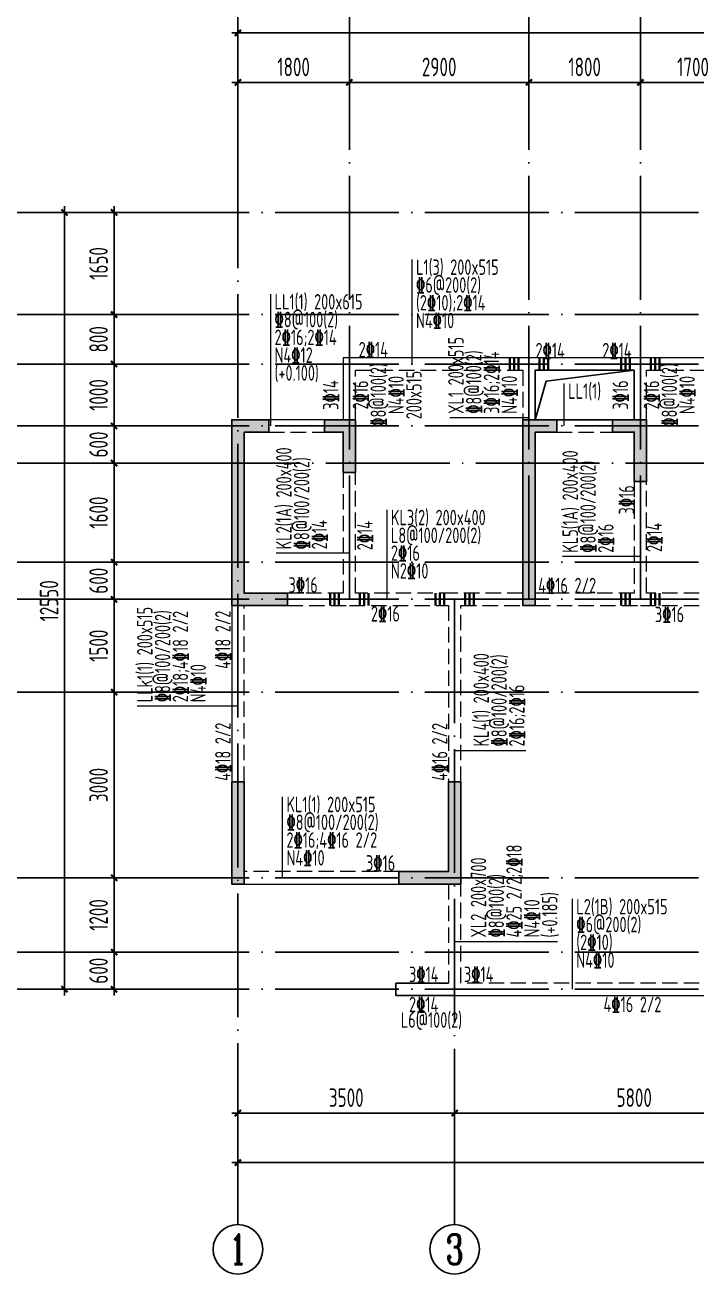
# Model space of a CAD drawing. Extents: x -1712635 to -854203, y -534641 to -21985.
# Drawn here: x -1135322 to -1124486, y -301105 to -280927 of the extents above; entities that cross this region are included whole.
import ezdxf
from ezdxf.enums import TextEntityAlignment as Align

# ---------------------------------------------------------------- set-up
doc = ezdxf.new("R2010")
doc.units = 0
doc.header["$LTSCALE"] = 1000
doc.linetypes.add('DASH', pattern=[0.35, 0.25, -0.1])
doc.linetypes.add('DOTE', pattern=[2.42, 2, -0.2, 0.02, -0.2])
doc.layers.get('0').update_dxf_attribs({"linetype": 'CONTINUOUS'})
doc.layers.get('Defpoints').update_dxf_attribs({"linetype": 'CONTINUOUS'})
for name, color, linetype in [('A-AXIS', 1, 'CONTINUOUS'), ('A-DOTE', 10, 'DOTE'), ('AXIS_NUM', 7, 'CONTINUOUS'), ('BEAM_CON', 4, 'CONTINUOUS'), ('S-D洞口', 4, 'CONTINUOUS'), ('S-L主梁线', 4, 'DASH'), ('S-L梁编号', 6, 'CONTINUOUS'), ('S-L梁配筋', 7, 'CONTINUOUS'), ('S-Q墙填充', 252, 'CONTINUOUS'), ('S-Q墙实线', 6, 'CONTINUOUS'), ('S-Y一般标注', 3, 'CONTINUOUS')]:
    doc.layers.add(name, color=color, linetype=linetype)
doc.layers.add('梁附加箍筋', color=1, linetype='CONTINUOUS', lineweight=35)
doc.styles.add('TSSD_Axis', font='complex.shx', dxfattribs={"width": 0.7, "bigfont": 'hztxt.shx'})
doc.styles.add('TSSD_DIMENSION', font='Tssdeng.shx', dxfattribs={"width": 0.7, "bigfont": 'tssdchn.shx'})
doc.styles.add('TSSD_REIN', font='tssdeng.shx', dxfattribs={"width": 0.7, "height": 300, "bigfont": 'tssdchn.shx'})
doc.dimstyles.new('TSSD_100_100', dxfattribs={"dimtxt": 300, "dimasz": 100, "dimexe": 100, "dimexo": 250, "dimgap": 100, "dimtad": 1, "dimdec": 0, "dimzin": 0, "dimdsep": 46, "dimtxsty": 'TSSD_DIMENSION', "dimblk": 'ARCHTICK', "dimcen": 0, "dimdle": 100, "dimclrt": 7, "dimadec": 0, "dimazin": 0, "dimtfac": 1, "dimtdec": 0, "dimtix": 1, "dimtmove": 2, "dimatfit": 3, "dimldrblk": 'ARCHTICK', "dimfxl": 0, "dimtolj": 1, "dimtzin": 0, "dimarcsym": 0})

# ---------------------------------------------------------------- blocks, each defined once
blk = doc.blocks.new('_ArchTick')
at = {"color": 0, "const_width": 0.35}
blk.add_lwpolyline([(-0.5, -0.5), (0.5, 0.5)], dxfattribs=at)
blk = doc.blocks.new('*D117')
at = {"layer": 'Defpoints', "color": 0}
for p in [(6400, 19250), (4600, 18250), (6400, 18250)]:
    blk.add_point(p, dxfattribs=at)
at = {"layer": 'S-Y一般标注', "color": 0, "lineweight": -2}
for p, q in [((4500, 19250), (6500, 19250)), ((4600, 18500), (4600, 19350)), ((6400, 18500), (6400, 19350))]:
    blk.add_line(p, q, dxfattribs=at)
at = {"layer": 'S-Y一般标注', "color": 0, "lineweight": -2, "xscale": 100, "yscale": 100, "zscale": 100, "rotation": 180}
blk.add_blockref('_ArchTick', (4600, 19250), dxfattribs=at)
at = {"layer": 'S-Y一般标注', "color": 0, "lineweight": -2, "xscale": 100, "yscale": 100, "zscale": 100}
blk.add_blockref('_ArchTick', (6400, 19250), dxfattribs=at)
at = {"layer": 'S-Y一般标注', "color": 7, "insert": (5500, 19500), "char_height": 300, "attachment_point": 5, "style": 'TSSD_DIMENSION'}
blk.add_mtext('\\A1;1800', dxfattribs=at)
blk = doc.blocks.new('*D118')
at = {"layer": 'Defpoints', "color": 0}
for p in [(9300, 19250), (6400, 18250), (9300, 18250)]:
    blk.add_point(p, dxfattribs=at)
at = {"layer": 'S-Y一般标注', "color": 0, "lineweight": -2}
for p, q in [((6300, 19250), (9400, 19250)), ((6400, 18500), (6400, 19350)), ((9300, 18500), (9300, 19350))]:
    blk.add_line(p, q, dxfattribs=at)
at = {"layer": 'S-Y一般标注', "color": 0, "lineweight": -2, "xscale": 100, "yscale": 100, "zscale": 100, "rotation": 180}
blk.add_blockref('_ArchTick', (6400, 19250), dxfattribs=at)
at = {"layer": 'S-Y一般标注', "color": 0, "lineweight": -2, "xscale": 100, "yscale": 100, "zscale": 100}
blk.add_blockref('_ArchTick', (9300, 19250), dxfattribs=at)
at = {"layer": 'S-Y一般标注', "color": 7, "insert": (7850, 19500), "char_height": 300, "attachment_point": 5, "style": 'TSSD_DIMENSION'}
blk.add_mtext('\\A1;2900', dxfattribs=at)
blk = doc.blocks.new('*D119')
at = {"layer": 'Defpoints', "color": 0}
for p in [(11100, 19250), (9300, 18250), (11100, 18250)]:
    blk.add_point(p, dxfattribs=at)
at = {"layer": 'S-Y一般标注', "color": 0, "lineweight": -2}
for p, q in [((9200, 19250), (11200, 19250)), ((9300, 18500), (9300, 19350)), ((11100, 18500), (11100, 19350))]:
    blk.add_line(p, q, dxfattribs=at)
at = {"layer": 'S-Y一般标注', "color": 0, "lineweight": -2, "xscale": 100, "yscale": 100, "zscale": 100, "rotation": 180}
blk.add_blockref('_ArchTick', (9300, 19250), dxfattribs=at)
at = {"layer": 'S-Y一般标注', "color": 0, "lineweight": -2, "xscale": 100, "yscale": 100, "zscale": 100}
blk.add_blockref('_ArchTick', (11100, 19250), dxfattribs=at)
at = {"layer": 'S-Y一般标注', "color": 7, "insert": (10200, 19500), "char_height": 300, "attachment_point": 5, "style": 'TSSD_DIMENSION'}
blk.add_mtext('\\A1;1800', dxfattribs=at)
blk = doc.blocks.new('*D120')
at = {"layer": 'Defpoints', "color": 0}
for p in [(12800, 19250), (11100, 18250), (12800, 18250)]:
    blk.add_point(p, dxfattribs=at)
at = {"layer": 'S-Y一般标注', "color": 0, "lineweight": -2}
for p, q in [((11000, 19250), (12900, 19250)), ((11100, 18500), (11100, 19350)), ((12800, 18500), (12800, 19350))]:
    blk.add_line(p, q, dxfattribs=at)
at = {"layer": 'S-Y一般标注', "color": 0, "lineweight": -2, "xscale": 100, "yscale": 100, "zscale": 100, "rotation": 180}
blk.add_blockref('_ArchTick', (11100, 19250), dxfattribs=at)
at = {"layer": 'S-Y一般标注', "color": 0, "lineweight": -2, "xscale": 100, "yscale": 100, "zscale": 100}
blk.add_blockref('_ArchTick', (12800, 19250), dxfattribs=at)
at = {"layer": 'S-Y一般标注', "color": 7, "insert": (11950, 19500), "char_height": 300, "attachment_point": 5, "style": 'TSSD_DIMENSION'}
blk.add_mtext('\\A1;1700', dxfattribs=at)
blk = doc.blocks.new('*D139')
at = {"layer": 'Defpoints', "color": 0}
for p in [(54600, 20050), (4600, 18250), (54600, 18250)]:
    blk.add_point(p, dxfattribs=at)
at = {"layer": 'S-Y一般标注', "color": 0, "lineweight": -2}
for p, q in [((4500, 20050), (54700, 20050)), ((4600, 18500), (4600, 20150)), ((54600, 18500), (54600, 20150))]:
    blk.add_line(p, q, dxfattribs=at)
at = {"layer": 'S-Y一般标注', "color": 0, "lineweight": -2, "xscale": 100, "yscale": 100, "zscale": 100, "rotation": 180}
blk.add_blockref('_ArchTick', (4600, 20050), dxfattribs=at)
at = {"layer": 'S-Y一般标注', "color": 0, "lineweight": -2, "xscale": 100, "yscale": 100, "zscale": 100}
blk.add_blockref('_ArchTick', (54600, 20050), dxfattribs=at)
at = {"layer": 'S-Y一般标注', "color": 7, "insert": (29600, 20300), "char_height": 300, "attachment_point": 5, "style": 'TSSD_DIMENSION'}
blk.add_mtext('\\A1;50000', dxfattribs=at)
blk = doc.blocks.new('*D140')
at = {"layer": 'Defpoints', "color": 0}
for p in [(2600, 5200), (3600, 5200), (3600, 4600)]:
    blk.add_point(p, dxfattribs=at)
at = {"layer": 'S-Y一般标注', "color": 0, "lineweight": -2}
for p, q in [((2600, 5200), (2600, 5300)), ((3350, 5200), (2500, 5200)), ((2600, 4600), (2600, 5200)), ((3350, 4600), (2500, 4600)), ((2600, 4600), (2600, 4500))]:
    blk.add_line(p, q, dxfattribs=at)
at = {"layer": 'S-Y一般标注', "color": 0, "lineweight": -2, "xscale": 100, "yscale": 100, "zscale": 100}
for p, rotation in [((2600, 5200), 270), ((2600, 4600), 90)]:
    blk.add_blockref('_ArchTick', p, dxfattribs=dict(at, rotation=rotation))
at = {"layer": 'S-Y一般标注', "color": 7, "insert": (2350, 4900), "char_height": 300, "attachment_point": 5, "rotation": 90, "style": 'TSSD_DIMENSION'}
blk.add_mtext('\\A1;600', dxfattribs=at)
blk = doc.blocks.new('*D141')
at = {"layer": 'Defpoints', "color": 0}
for p in [(2600, 10900), (3600, 10900), (3600, 9400)]:
    blk.add_point(p, dxfattribs=at)
at = {"layer": 'S-Y一般标注', "color": 0, "lineweight": -2}
for p, q in [((3350, 10900), (2500, 10900)), ((2600, 9300), (2600, 11000)), ((3350, 9400), (2500, 9400))]:
    blk.add_line(p, q, dxfattribs=at)
at = {"layer": 'S-Y一般标注', "color": 0, "lineweight": -2, "xscale": 100, "yscale": 100, "zscale": 100}
for p, rotation in [((2600, 10900), 90), ((2600, 9400), 270)]:
    blk.add_blockref('_ArchTick', p, dxfattribs=dict(at, rotation=rotation))
at = {"layer": 'S-Y一般标注', "color": 7, "insert": (2350, 10150), "char_height": 300, "attachment_point": 5, "rotation": 90, "style": 'TSSD_DIMENSION'}
blk.add_mtext('\\A1;1500', dxfattribs=at)
blk = doc.blocks.new('*D142')
at = {"layer": 'Defpoints', "color": 0}
for p in [(2600, 11500), (3600, 11500), (3600, 10900)]:
    blk.add_point(p, dxfattribs=at)
at = {"layer": 'S-Y一般标注', "color": 0, "lineweight": -2}
for p, q in [((2600, 11500), (2600, 11600)), ((3350, 11500), (2500, 11500)), ((2600, 10900), (2600, 11500)), ((3350, 10900), (2500, 10900)), ((2600, 10900), (2600, 10800))]:
    blk.add_line(p, q, dxfattribs=at)
at = {"layer": 'S-Y一般标注', "color": 0, "lineweight": -2, "xscale": 100, "yscale": 100, "zscale": 100}
for p, rotation in [((2600, 11500), 270), ((2600, 10900), 90)]:
    blk.add_blockref('_ArchTick', p, dxfattribs=dict(at, rotation=rotation))
at = {"layer": 'S-Y一般标注', "color": 7, "insert": (2350, 11200), "char_height": 300, "attachment_point": 5, "rotation": 90, "style": 'TSSD_DIMENSION'}
blk.add_mtext('\\A1;600', dxfattribs=at)
blk = doc.blocks.new('*D143')
at = {"layer": 'Defpoints', "color": 0}
for p in [(2600, 13100), (3600, 13100), (3600, 11500)]:
    blk.add_point(p, dxfattribs=at)
at = {"layer": 'S-Y一般标注', "color": 0, "lineweight": -2}
for p, q in [((2600, 11400), (2600, 13200)), ((3350, 13100), (2500, 13100)), ((3350, 11500), (2500, 11500))]:
    blk.add_line(p, q, dxfattribs=at)
at = {"layer": 'S-Y一般标注', "color": 0, "lineweight": -2, "xscale": 100, "yscale": 100, "zscale": 100}
for p, rotation in [((2600, 13100), 90), ((2600, 11500), 270)]:
    blk.add_blockref('_ArchTick', p, dxfattribs=dict(at, rotation=rotation))
at = {"layer": 'S-Y一般标注', "color": 7, "insert": (2350, 12300), "char_height": 300, "attachment_point": 5, "rotation": 90, "style": 'TSSD_DIMENSION'}
blk.add_mtext('\\A1;1600', dxfattribs=at)
blk = doc.blocks.new('*D144')
at = {"layer": 'Defpoints', "color": 0}
for p in [(2600, 13700), (3600, 13700), (3600, 13100)]:
    blk.add_point(p, dxfattribs=at)
at = {"layer": 'S-Y一般标注', "color": 0, "lineweight": -2}
for p, q in [((2600, 13700), (2600, 13800)), ((3350, 13700), (2500, 13700)), ((2600, 13100), (2600, 13700)), ((3350, 13100), (2500, 13100)), ((2600, 13100), (2600, 13000))]:
    blk.add_line(p, q, dxfattribs=at)
at = {"layer": 'S-Y一般标注', "color": 0, "lineweight": -2, "xscale": 100, "yscale": 100, "zscale": 100}
for p, rotation in [((2600, 13700), 270), ((2600, 13100), 90)]:
    blk.add_blockref('_ArchTick', p, dxfattribs=dict(at, rotation=rotation))
at = {"layer": 'S-Y一般标注', "color": 7, "insert": (2350, 13400), "char_height": 300, "attachment_point": 5, "rotation": 90, "style": 'TSSD_DIMENSION'}
blk.add_mtext('\\A1;600', dxfattribs=at)
blk = doc.blocks.new('*D145')
at = {"layer": 'Defpoints', "color": 0}
for p in [(2600, 14700), (3600, 14700), (3600, 13700)]:
    blk.add_point(p, dxfattribs=at)
at = {"layer": 'S-Y一般标注', "color": 0, "lineweight": -2}
for p, q in [((2600, 13600), (2600, 14800)), ((3350, 14700), (2500, 14700)), ((3350, 13700), (2500, 13700))]:
    blk.add_line(p, q, dxfattribs=at)
at = {"layer": 'S-Y一般标注', "color": 0, "lineweight": -2, "xscale": 100, "yscale": 100, "zscale": 100}
for p, rotation in [((2600, 14700), 90), ((2600, 13700), 270)]:
    blk.add_blockref('_ArchTick', p, dxfattribs=dict(at, rotation=rotation))
at = {"layer": 'S-Y一般标注', "color": 7, "insert": (2350, 14200), "char_height": 300, "attachment_point": 5, "rotation": 90, "style": 'TSSD_DIMENSION'}
blk.add_mtext('\\A1;1000', dxfattribs=at)
blk = doc.blocks.new('*D146')
at = {"layer": 'Defpoints', "color": 0}
for p in [(1800, 17150), (3600, 17150), (3600, 4600)]:
    blk.add_point(p, dxfattribs=at)
at = {"layer": 'S-Y一般标注', "color": 0, "lineweight": -2}
for p, q in [((1800, 4500), (1800, 17250)), ((3350, 17150), (1700, 17150)), ((3350, 4600), (1700, 4600))]:
    blk.add_line(p, q, dxfattribs=at)
at = {"layer": 'S-Y一般标注', "color": 0, "lineweight": -2, "xscale": 100, "yscale": 100, "zscale": 100}
for p, rotation in [((1800, 17150), 90), ((1800, 4600), 270)]:
    blk.add_blockref('_ArchTick', p, dxfattribs=dict(at, rotation=rotation))
at = {"layer": 'S-Y一般标注', "color": 7, "insert": (1550, 10875), "char_height": 300, "attachment_point": 5, "rotation": 90, "style": 'TSSD_DIMENSION'}
blk.add_mtext('\\A1;12550', dxfattribs=at)
blk = doc.blocks.new('*D147')
at = {"layer": 'Defpoints', "color": 0}
for p in [(2600, 15500), (3600, 15500), (3600, 14700)]:
    blk.add_point(p, dxfattribs=at)
at = {"layer": 'S-Y一般标注', "color": 0, "lineweight": -2}
for p, q in [((2600, 14600), (2600, 15600)), ((3350, 15500), (2500, 15500)), ((3350, 14700), (2500, 14700))]:
    blk.add_line(p, q, dxfattribs=at)
at = {"layer": 'S-Y一般标注', "color": 0, "lineweight": -2, "xscale": 100, "yscale": 100, "zscale": 100}
for p, rotation in [((2600, 15500), 90), ((2600, 14700), 270)]:
    blk.add_blockref('_ArchTick', p, dxfattribs=dict(at, rotation=rotation))
at = {"layer": 'S-Y一般标注', "color": 7, "insert": (2350, 15100), "char_height": 300, "attachment_point": 5, "rotation": 90, "style": 'TSSD_DIMENSION'}
blk.add_mtext('\\A1;800', dxfattribs=at)
blk = doc.blocks.new('*D148')
at = {"layer": 'Defpoints', "color": 0}
for p in [(2600, 6400), (3600, 6400), (3600, 5200)]:
    blk.add_point(p, dxfattribs=at)
at = {"layer": 'S-Y一般标注', "color": 0, "lineweight": -2}
for p, q in [((2600, 5100), (2600, 6500)), ((3350, 6400), (2500, 6400)), ((3350, 5200), (2500, 5200))]:
    blk.add_line(p, q, dxfattribs=at)
at = {"layer": 'S-Y一般标注', "color": 0, "lineweight": -2, "xscale": 100, "yscale": 100, "zscale": 100}
for p, rotation in [((2600, 6400), 90), ((2600, 5200), 270)]:
    blk.add_blockref('_ArchTick', p, dxfattribs=dict(at, rotation=rotation))
at = {"layer": 'S-Y一般标注', "color": 7, "insert": (2350, 5800), "char_height": 300, "attachment_point": 5, "rotation": 90, "style": 'TSSD_DIMENSION'}
blk.add_mtext('\\A1;1200', dxfattribs=at)
blk = doc.blocks.new('*D149')
at = {"layer": 'Defpoints', "color": 0}
for p in [(2600, 9400), (3600, 9400), (3600, 6400)]:
    blk.add_point(p, dxfattribs=at)
at = {"layer": 'S-Y一般标注', "color": 0, "lineweight": -2}
for p, q in [((2600, 6300), (2600, 9500)), ((3350, 9400), (2500, 9400)), ((3350, 6400), (2500, 6400))]:
    blk.add_line(p, q, dxfattribs=at)
at = {"layer": 'S-Y一般标注', "color": 0, "lineweight": -2, "xscale": 100, "yscale": 100, "zscale": 100}
for p, rotation in [((2600, 9400), 90), ((2600, 6400), 270)]:
    blk.add_blockref('_ArchTick', p, dxfattribs=dict(at, rotation=rotation))
at = {"layer": 'S-Y一般标注', "color": 7, "insert": (2350, 7900), "char_height": 300, "attachment_point": 5, "rotation": 90, "style": 'TSSD_DIMENSION'}
blk.add_mtext('\\A1;3000', dxfattribs=at)
blk = doc.blocks.new('ts_axno')
at = {"color": 0, "linetype": 'ByBlock', "lineweight": -2}
blk.add_circle((0, 0), 0.5, dxfattribs=at)
at = {"color": 0, "linetype": 'ByBlock', "lineweight": -2, "style": 'TSSD_Axis', "width": 0.7}
blk.add_attdef('A', text='', height=0.6, dxfattribs=at).set_placement((0, 0), align=Align.MIDDLE_CENTER)
blk = doc.blocks.new('*D154')
at = {"layer": 'Defpoints', "color": 0}
for p in [(8100, 3600), (13900, 3600), (13900, 2600)]:
    blk.add_point(p, dxfattribs=at)
at = {"layer": 'S-Y一般标注', "color": 0, "lineweight": -2}
for p, q in [((8100, 3350), (8100, 2500)), ((13900, 3350), (13900, 2500)), ((8000, 2600), (14000, 2600))]:
    blk.add_line(p, q, dxfattribs=at)
at = {"layer": 'S-Y一般标注', "color": 0, "lineweight": -2, "xscale": 100, "yscale": 100, "zscale": 100, "rotation": 180}
blk.add_blockref('_ArchTick', (8100, 2600), dxfattribs=at)
at = {"layer": 'S-Y一般标注', "color": 0, "lineweight": -2, "xscale": 100, "yscale": 100, "zscale": 100}
blk.add_blockref('_ArchTick', (13900, 2600), dxfattribs=at)
at = {"layer": 'S-Y一般标注', "color": 7, "insert": (11000, 2850), "char_height": 300, "attachment_point": 5, "style": 'TSSD_DIMENSION'}
blk.add_mtext('\\A1;5800', dxfattribs=at)
blk = doc.blocks.new('*D162')
at = {"layer": 'Defpoints', "color": 0}
for p in [(4600, 3600), (54600, 3600), (54600, 1800)]:
    blk.add_point(p, dxfattribs=at)
at = {"layer": 'S-Y一般标注', "color": 0, "lineweight": -2}
for p, q in [((4600, 3350), (4600, 1700)), ((54600, 3350), (54600, 1700)), ((4500, 1800), (54700, 1800))]:
    blk.add_line(p, q, dxfattribs=at)
at = {"layer": 'S-Y一般标注', "color": 0, "lineweight": -2, "xscale": 100, "yscale": 100, "zscale": 100, "rotation": 180}
blk.add_blockref('_ArchTick', (4600, 1800), dxfattribs=at)
at = {"layer": 'S-Y一般标注', "color": 0, "lineweight": -2, "xscale": 100, "yscale": 100, "zscale": 100}
blk.add_blockref('_ArchTick', (54600, 1800), dxfattribs=at)
at = {"layer": 'S-Y一般标注', "color": 7, "insert": (29600, 2050), "char_height": 300, "attachment_point": 5, "style": 'TSSD_DIMENSION'}
blk.add_mtext('\\A1;50000', dxfattribs=at)
blk = doc.blocks.new('*D164')
at = {"layer": 'Defpoints', "color": 0}
for p in [(4600, 3600), (8100, 3600), (8100, 2600)]:
    blk.add_point(p, dxfattribs=at)
at = {"layer": 'S-Y一般标注', "color": 0, "lineweight": -2}
for p, q in [((4600, 3350), (4600, 2500)), ((8100, 3350), (8100, 2500)), ((4500, 2600), (8200, 2600))]:
    blk.add_line(p, q, dxfattribs=at)
at = {"layer": 'S-Y一般标注', "color": 0, "lineweight": -2, "xscale": 100, "yscale": 100, "zscale": 100, "rotation": 180}
blk.add_blockref('_ArchTick', (4600, 2600), dxfattribs=at)
at = {"layer": 'S-Y一般标注', "color": 0, "lineweight": -2, "xscale": 100, "yscale": 100, "zscale": 100}
blk.add_blockref('_ArchTick', (8100, 2600), dxfattribs=at)
at = {"layer": 'S-Y一般标注', "color": 7, "insert": (6350, 2850), "char_height": 300, "attachment_point": 5, "style": 'TSSD_DIMENSION'}
blk.add_mtext('\\A1;3500', dxfattribs=at)
blk = doc.blocks.new('*D178')
at = {"layer": 'Defpoints', "color": 0}
for p in [(2600, 17150), (3600, 17150), (3600, 15500)]:
    blk.add_point(p, dxfattribs=at)
at = {"layer": 'S-Y一般标注', "color": 0, "lineweight": -2}
for p, q in [((2600, 15400), (2600, 17250)), ((3350, 17150), (2500, 17150)), ((3350, 15500), (2500, 15500))]:
    blk.add_line(p, q, dxfattribs=at)
at = {"layer": 'S-Y一般标注', "color": 0, "lineweight": -2, "xscale": 100, "yscale": 100, "zscale": 100}
for p, rotation in [((2600, 17150), 90), ((2600, 15500), 270)]:
    blk.add_blockref('_ArchTick', p, dxfattribs=dict(at, rotation=rotation))
at = {"layer": 'S-Y一般标注', "color": 7, "insert": (2350, 16325), "char_height": 300, "attachment_point": 5, "rotation": 90, "style": 'TSSD_DIMENSION'}
blk.add_mtext('\\A1;1650', dxfattribs=at)
blk = doc.blocks.new('20210807.15312446')
at = {"layer": 'S-Q墙填充'}
h = blk.add_hatch(color=252, dxfattribs=at)
h.dxf.hatch_style = 1
h.paths.add_polyline_path([(61116, 65940), (61516, 65940), (61516, 66140), (60916, 66140), (60916, 63140), (61816, 63140), (61816, 63340), (61116, 63340)])
h = blk.add_hatch(color=252, dxfattribs=at)
h.dxf.hatch_style = 1
h.paths.add_polyline_path([(62916, 66140), (62416, 66140), (62416, 65940), (62716, 65940), (62716, 65290), (62916, 65290)])
h = blk.add_hatch(color=252, dxfattribs=at)
h.dxf.hatch_style = 1
h.paths.add_polyline_path([(65816, 65940), (66166, 65940), (66166, 66140), (65616, 66140), (65616, 63140), (65816, 63140)])
h = blk.add_hatch(color=252, dxfattribs=at)
h.dxf.hatch_style = 1
h.paths.add_polyline_path([(67616, 66140), (67066, 66140), (67066, 65940), (67416, 65940), (67416, 65140), (67616, 65140)])
h = blk.add_hatch(color=252, dxfattribs=at)
h.dxf.hatch_style = 1
h.paths.add_polyline_path([(61116, 58640), (61116, 60290), (60916, 60290), (60916, 58640)])
h = blk.add_hatch(color=252, dxfattribs=at)
h.dxf.hatch_style = 1
h.paths.add_polyline_path([(64616, 60290), (64416, 60290), (64416, 58840), (63716, 58840), (63616, 58840), (63616, 58640), (63716, 58640), (64616, 58640)])
at = {"layer": 'BEAM_CON'}
for p, q in [((63566, 57040), (63566, 56840)), ((64416, 57040), (63566, 57040)), ((64516, 56840), (63566, 56840))]:
    blk.add_line(p, q, dxfattribs=at)
at = {"layer": 'S-D洞口', "color": 5}
blk.add_lwpolyline([(65816, 66140), (67416, 66140), (67416, 66940), (65816, 66940), (65816, 66140), (65993, 66762), (67416, 66940)], dxfattribs=at)
at = {"layer": 'S-L主梁线', "linetype": 'ByBlock', "lineweight": 18}
for p, q in [((62716, 67140), (62716, 66140)), ((65716, 67140), (62716, 67140)), ((67516, 67140), (65716, 67140)), ((69116, 67140), (67516, 67140)), ((65816, 66940), (67416, 66940)), ((65816, 66140), (65816, 66940)), ((67416, 66940), (67416, 66140)), ((62416, 66140), (61516, 66140)), ((67066, 66140), (66166, 66140)), ((60916, 63140), (60916, 60290)), ((61116, 58640), (63616, 58640)), ((64416, 56840), (70416, 56840))]:
    blk.add_line(p, q, dxfattribs=at)
at = {"layer": 'S-L主梁线', "linetype": 'DASH', "lineweight": 18}
for p, q in [((62916, 66940), (65616, 66940)), ((62916, 66140), (62916, 66940)), ((65616, 66940), (65616, 66140)), ((67616, 66940), (69116, 66940)), ((67616, 66140), (67616, 66940)), ((61516, 65940), (62416, 65940)), ((66166, 65940), (67066, 65940)), ((62716, 65290), (62716, 63340)), ((62916, 63340), (62916, 65290)), ((67416, 65140), (67416, 63340)), ((67616, 63340), (67616, 65140)), ((62716, 63340), (61816, 63340)), ((64516, 63340), (62916, 63340)), ((65616, 63340), (64516, 63340)), ((67416, 63340), (65816, 63340)), ((70216, 63340), (67616, 63340)), ((61116, 60290), (61116, 63140)), ((61816, 63140), (62816, 63140)), ((62816, 63140), (64416, 63140)), ((64416, 63140), (64416, 60290)), ((64616, 63140), (65616, 63140)), ((64616, 60290), (64616, 63140)), ((65816, 63140), (67516, 63140)), ((67516, 63140), (70216, 63140)), ((63616, 58840), (61116, 58840)), ((64416, 58640), (64416, 57040)), ((64616, 57040), (64616, 58640)), ((70216, 57040), (64616, 57040))]:
    blk.add_line(p, q, dxfattribs=at)
at = {"layer": 'S-Q墙实线'}
for points in [[(61116, 65940), (61516, 65940), (61516, 66140), (60916, 66140), (60916, 63140), (61816, 63140), (61816, 63340), (61116, 63340)], [(62916, 66140), (62416, 66140), (62416, 65940), (62716, 65940), (62716, 65290), (62916, 65290)], [(65816, 65940), (66166, 65940), (66166, 66140), (65616, 66140), (65616, 63140), (65816, 63140)], [(67616, 66140), (67066, 66140), (67066, 65940), (67416, 65940), (67416, 65140), (67616, 65140)], [(61116, 58640), (61116, 60290), (60916, 60290), (60916, 58640)]]:
    blk.add_lwpolyline(points, close=True, dxfattribs=at)
blk.add_lwpolyline([(63716, 58840), (63616, 58840), (63616, 58640), (63716, 58640), (64616, 58640), (64616, 60290), (64416, 60290), (64416, 58840), (63716, 58840)], dxfattribs=at)
blk = doc.blocks.new('20210726.16395156')
at = {"layer": 'A-AXIS'}
for p, q in [((4600, 18249.9), (4600, 21049.9)), ((6400, 18249.9), (6400, 21049.9)), ((9300, 18249.9), (9300, 21049.9)), ((11100, 18249.9), (11100, 21049.9)), ((3600, 17150), (800, 17150)), ((3600, 15500), (800, 15500)), ((3600, 14700), (800, 14700)), ((3600, 13700), (800, 13700)), ((3600, 13100.3), (800, 13100.3)), ((3600, 11500), (800, 11500)), ((3600, 10900), (800, 10900)), ((3600, 9400), (800, 9400)), ((3600, 6400), (800, 6400)), ((3600, 5200), (800, 5200)), ((3600, 4600), (800, 4600)), ((4600, 3600), (4600, 800)), ((8100, 3600), (8100, 800))]:
    blk.add_line(p, q, dxfattribs=at)
at = {"layer": 'A-DOTE'}
for p, q in [((4600, 18249.9), (4600, 3600)), ((6400, 10900), (6400, 18249.9)), ((9300, 10900), (9300, 18249.9)), ((11100, 10900), (11100, 18249.9)), ((55600, 17150), (3600, 17150)), ((55600, 15500), (3600, 15500)), ((55600, 14700), (3600, 14700)), ((55600, 13700), (3600, 13700)), ((3600, 13100.3), (55600, 13100.3)), ((55600, 11500), (3600, 11500)), ((55600, 10900), (3600, 10900)), ((8100, 10900), (8100, 3600)), ((55600, 9400), (3600, 9400)), ((55600, 6400), (3600, 6400)), ((55600, 5200), (3600, 5200)), ((55600, 4600), (3600, 4600))]:
    blk.add_line(p, q, dxfattribs=at)
at = {"layer": 'A-AXIS'}
ref = blk.add_blockref('ts_axno', (4600, 400), dxfattribs=dict(at, xscale=-800, yscale=800, zscale=800, rotation=180))
ref.add_attrib('1', '1', dxfattribs={"layer": 'AXIS_NUM', "height": 480, "style": 'TSSD_Axis', "width": 0.7}).set_placement((4600, 400), align=Align.MIDDLE_CENTER)
ref = blk.add_blockref('ts_axno', (8100, 400), dxfattribs=dict(at, xscale=-800, yscale=800, zscale=800, rotation=180))
ref.add_attrib('2', '3', dxfattribs={"layer": 'AXIS_NUM', "height": 480, "style": 'TSSD_Axis', "width": 0.7}).set_placement((8100, 400), align=Align.MIDDLE_CENTER)
at = {"layer": 'S-Y一般标注'}
for base, p1, p2, picture, middle in [((54600, 20049.9), (4600, 18249.9), (54600, 18249.9), '*D139', (29600, 20299.9)), ((6400, 19249.9), (4600, 18249.9), (6400, 18249.9), '*D117', (5500, 19499.9)), ((9300, 19249.9), (6400, 18249.9), (9300, 18249.9), '*D118', (7850, 19499.9)), ((11100, 19249.9), (9300, 18249.9), (11100, 18249.9), '*D119', (10200, 19499.9)), ((12800, 19249.9), (11100, 18249.9), (12800, 18249.9), '*D120', (11950, 19499.9)), ((54600, 1800), (4600, 3600), (54600, 3600), '*D162', (29600, 2050)), ((8100, 2600), (4600, 3600), (8100, 3600), '*D164', (6350, 2850)), ((13900, 2600), (8100, 3600), (13900, 3600), '*D154', (11000, 2850))]:
    dim = blk.add_linear_dim(base=base, p1=p1, p2=p2, dimstyle='TSSD_100_100', dxfattribs=at)
    dim.commit()
    dim.dimension.update_dxf_attribs({"geometry": picture, "text_midpoint": middle})
for base, p1, p2, picture, middle in [((1800, 17150), (3600, 4600), (3600, 17150), '*D146', (1550, 10875)), ((2600, 17150), (3600, 15500), (3600, 17150), '*D178', (2350, 16325)), ((2600, 15500), (3600, 14700), (3600, 15500), '*D147', (2350, 15100)), ((2600, 14700), (3600, 13700), (3600, 14700), '*D145', (2350, 14200)), ((2600, 13700), (3600, 13100.3), (3600, 13700), '*D144', (2350, 13400.2)), ((2600, 13100.3), (3600, 11500), (3600, 13100.3), '*D143', (2350, 12300.2)), ((2600, 11500), (3600, 10900), (3600, 11500), '*D142', (2350, 11200)), ((2600, 10900), (3600, 9400), (3600, 10900), '*D141', (2350, 10150)), ((2600, 9400), (3600, 6400), (3600, 9400), '*D149', (2350, 7900)), ((2600, 6400), (3600, 5200), (3600, 6400), '*D148', (2350, 5800)), ((2600, 5200), (3600, 4600), (3600, 5200), '*D140', (2350, 4900))]:
    dim = blk.add_linear_dim(base=base, p1=p1, p2=p2, angle=90, dimstyle='TSSD_100_100', dxfattribs=at)
    dim.commit()
    dim.dimension.update_dxf_attribs({"geometry": picture, "text_midpoint": middle})

msp = doc.modelspace()

# ---------------------------------------------------------------- linework, layer by layer
at = {"layer": 'S-L梁编号', "lineweight": 18}
for p, q in [((-1129069.58, -286405.39), (-1129069.58, -284714.81)), ((-1131353.93, -287405.39), (-1131353.93, -285273.53)), ((-1126612.12, -287405.39), (-1126612.12, -286717.77)), ((-1127183.47, -287272.51), (-1128459.37, -287272.51)), ((-1129474.77, -290205.39), (-1129474.77, -288758.99)), ((-1130083.46, -289460.99), (-1131267.15, -289460.99)), ((-1125383.46, -289516.51), (-1126642.14, -289516.51)), ((-1131883.47, -291931.52), (-1133512.69, -291931.52)), ((-1128383.46, -292646.43), (-1127235.42, -292646.43)), ((-1131162.35, -294705.39), (-1131162.35, -293394.63)), ((-1126481.06, -296505.22), (-1126481.06, -295045.97)), ((-1128383.46, -295731.9), (-1126723.8, -295731.9))]:
    msp.add_line(p, q, dxfattribs=at)
at = {"layer": '梁附加箍筋', "lineweight": 35}
for p, q in [((-1127493.47, -286505.39), (-1127493.47, -286305.39)), ((-1127423.47, -286505.39), (-1127423.47, -286305.39)), ((-1127353.47, -286505.39), (-1127353.47, -286305.39)), ((-1127013.47, -286505.39), (-1127013.47, -286305.39)), ((-1126943.47, -286505.39), (-1126943.47, -286305.39)), ((-1126873.47, -286505.39), (-1126873.47, -286305.39)), ((-1125693.46, -286505.39), (-1125693.46, -286305.39)), ((-1125623.46, -286505.39), (-1125623.46, -286305.39)), ((-1125553.46, -286505.39), (-1125553.46, -286305.39)), ((-1125213.46, -286505.39), (-1125213.46, -286305.39)), ((-1125143.46, -286505.39), (-1125143.46, -286305.39)), ((-1125073.46, -286505.39), (-1125073.46, -286305.39)), ((-1130393.46, -290305.39), (-1130393.46, -290105.39)), ((-1130323.46, -290305.39), (-1130323.46, -290105.39)), ((-1130253.46, -290305.39), (-1130253.46, -290105.39)), ((-1129913.46, -290305.39), (-1129913.46, -290105.39)), ((-1129843.46, -290305.39), (-1129843.46, -290105.39)), ((-1129773.46, -290305.39), (-1129773.46, -290105.39)), ((-1128693.46, -290305.39), (-1128693.46, -290105.39)), ((-1128623.46, -290305.39), (-1128623.46, -290105.39)), ((-1128553.46, -290305.39), (-1128553.46, -290105.39)), ((-1128213.46, -290305.39), (-1128213.46, -290105.39)), ((-1128143.46, -290305.39), (-1128143.46, -290105.39)), ((-1128073.46, -290305.39), (-1128073.46, -290105.39)), ((-1125693.46, -290305.39), (-1125693.46, -290105.39)), ((-1125623.46, -290305.39), (-1125623.46, -290105.39)), ((-1125553.46, -290305.39), (-1125553.46, -290105.39)), ((-1125213.46, -290305.39), (-1125213.46, -290105.39)), ((-1125143.46, -290305.39), (-1125143.46, -290105.39)), ((-1125073.46, -290305.39), (-1125073.46, -290105.39))]:
    msp.add_line(p, q, dxfattribs=at)

# ---------------------------------------------------------------- block references
at = {"layer": 'A-DOTE'}
msp.add_blockref('20210726.16395156', (-1136483.47, -301105.44), dxfattribs=at)
at = {"layer": 'S-Q墙填充'}
msp.add_blockref('20210807.15312446', (-1192899.12, -353444.93), dxfattribs=at)

# ---------------------------------------------------------------- texts
at = {"layer": 'S-L梁编号', "color": 6, "style": 'TSSD_REIN', "width": 0.7}
for s, p in [('L1(3) 200x515', (-1129007.08, -284964.81)), ('LL1(1) 200x615', (-1131291.43, -285523.53)), ('LL1(1)', (-1126549.62, -286967.77)), ('KL3(2) 200x400', (-1129412.27, -289008.99)), ('KL1(1) 200x515', (-1131099.85, -293644.63)), ('L2(1B) 200x515', (-1126418.56, -295295.97))]:
    msp.add_text(s, height=250, dxfattribs=at).set_placement(p)
for s, p in [('XL1 200x515', (-1128238.22, -287210.01)), ('KL2(1A) 200x400', (-1131017.15, -289398.49)), ('KL5(1A) 200x400', (-1126392.14, -289454.01)), ('LLk1(1) 200x515', (-1133262.69, -291869.02)), ('KL4(1) 200x400', (-1127829.65, -292583.93)), ('XL2 200x700', (-1127873.8, -295669.4))]:
    msp.add_text(s, height=250, rotation=90, dxfattribs=at).set_placement(p)
at = {"layer": 'S-L梁配筋', "color": 7, "style": 'TSSD_REIN', "width": 0.7}
for s, p in [('%%1326@200(2)', (-1129007.08, -285252.31)), ('(2%%13210);2%%13214', (-1129007.08, -285539.81)), ('%%1328@100(2)', (-1131291.43, -285811.03)), ('N4%%13210', (-1129007.08, -285827.31)), ('2%%13214', (-1129933.46, -286296.19)), ('N4%%13212', (-1131291.43, -286386.03)), ('(+0.100)', (-1131291.43, -286673.53)), ('L8@100/200(2)', (-1129412.27, -289296.49)), ('2%%13216', (-1129412.27, -289583.99)), ('N2%%13210', (-1129412.27, -289871.49)), ('3%%13216', (-1131065.86, -290098.98)), ('4%%13216 2/2', (-1127033.46, -290107.95)), ('2%%13216', (-1129735.65, -290565.17)), ('3%%13216', (-1125149.33, -290575.44)), ('%%1328@100/200(2)', (-1131099.85, -293932.13)), ('2%%13216;4%%13216 2/2', (-1131099.85, -294219.63)), ('N4%%13210', (-1131099.85, -294507.13)), ('3%%13216', (-1129815.42, -294589.58)), ('%%1326@200(2)', (-1126418.56, -295583.47)), ('(2%%13210)', (-1126418.56, -295870.97)), ('N4%%13210', (-1126418.56, -296158.47)), ('3%%13214', (-1129120.46, -296388.36)), ('3%%13214', (-1128233.46, -296388.36)), ('2%%13214', (-1129120.46, -296876.23)), ('4%%13216 2/2', (-1125979.09, -296876.23))]:
    msp.add_text(s, height=250, dxfattribs=at).set_placement(p)
at = {"layer": 'S-L梁配筋', "color": 1, "style": 'TSSD_REIN', "width": 0.7}
msp.add_text('2%%13216;2%%13214', height=250, dxfattribs=at).set_placement((-1131291.43, -286098.53))
at = {"layer": 'S-L梁配筋', "color": 7, "style": 'TSSD_REIN', "width": 0.7}
for p in [(-1126604.08, -286312.73), (-1125525.72, -286312.73)]:
    msp.add_text('2%%13214', height=250, dxfattribs=at).set_placement(p, align=Align.RIGHT)
for s, p in [('%%1328@100(2)', (-1127950.72, -287210.01)), ('3%%13216;2%%13214', (-1127663.22, -287210.01)), ('N4%%13210', (-1127375.72, -287210.01)), ('%%1328@100/200(2)', (-1130729.65, -289398.49)), ('%%1328@100/200(2)', (-1126104.64, -289454.01)), ('3%%13216', (-1125482.27, -288835.86)), ('2%%13214', (-1130442.15, -289398.49)), ('2%%13216', (-1125817.14, -289454.01)), ('%%1328@100/200(2)', (-1132975.19, -291869.02)), ('2%%13218;4%%13218 2/2', (-1132687.69, -291869.02)), ('4%%13218 2/2', (-1132001.01, -291328.91)), ('%%1328@100/200(2)', (-1127542.15, -292583.93)), ('N4%%13210', (-1132400.19, -291869.02)), ('2%%13216;2%%13216', (-1127254.65, -292583.93)), ('4%%13218 2/2', (-1132001.01, -293137.74)), ('4%%13216 2/2', (-1128501.01, -293137.74)), ('4%%13225 2/2;2%%13218', (-1127298.8, -295669.4)), ('%%1328@100(2)', (-1127586.3, -295669.4)), ('(+0.185)', (-1126723.8, -295669.4)), ('N4%%13210', (-1127011.3, -295669.4))]:
    msp.add_text(s, height=250, rotation=90, dxfattribs=at).set_placement(p)
for s, p in [('%%1328@100(2)', (-1129416.25, -286905.39)), ('%%1328@100(2)', (-1124716.81, -286905.39)), ('3%%13214', (-1130184.77, -286905.39)), ('2%%13216', (-1129703.75, -286905.39)), ('N4%%13210', (-1129128.75, -286905.39)), ('200x515', (-1128841.25, -286905.39)), ('3%%13216', (-1125507.07, -286905.39)), ('2%%13216', (-1125004.31, -286905.39)), ('N4%%13210', (-1124429.31, -286905.39))]:
    msp.add_text(s, height=250, rotation=90, dxfattribs=at).set_placement(p, align=Align.BOTTOM_CENTER)
for p in [(-1129708.63, -289177.06), (-1125035.06, -289205.39)]:
    msp.add_text('2%%13214', height=250, rotation=90, dxfattribs=at).set_placement(p, align=Align.CENTER)
msp.add_text('L6@100(2)', height=250, dxfattribs=at).set_placement((-1128758.47, -296876.38), align=Align.TOP_CENTER)

doc.saveas('drawing.dxf')
